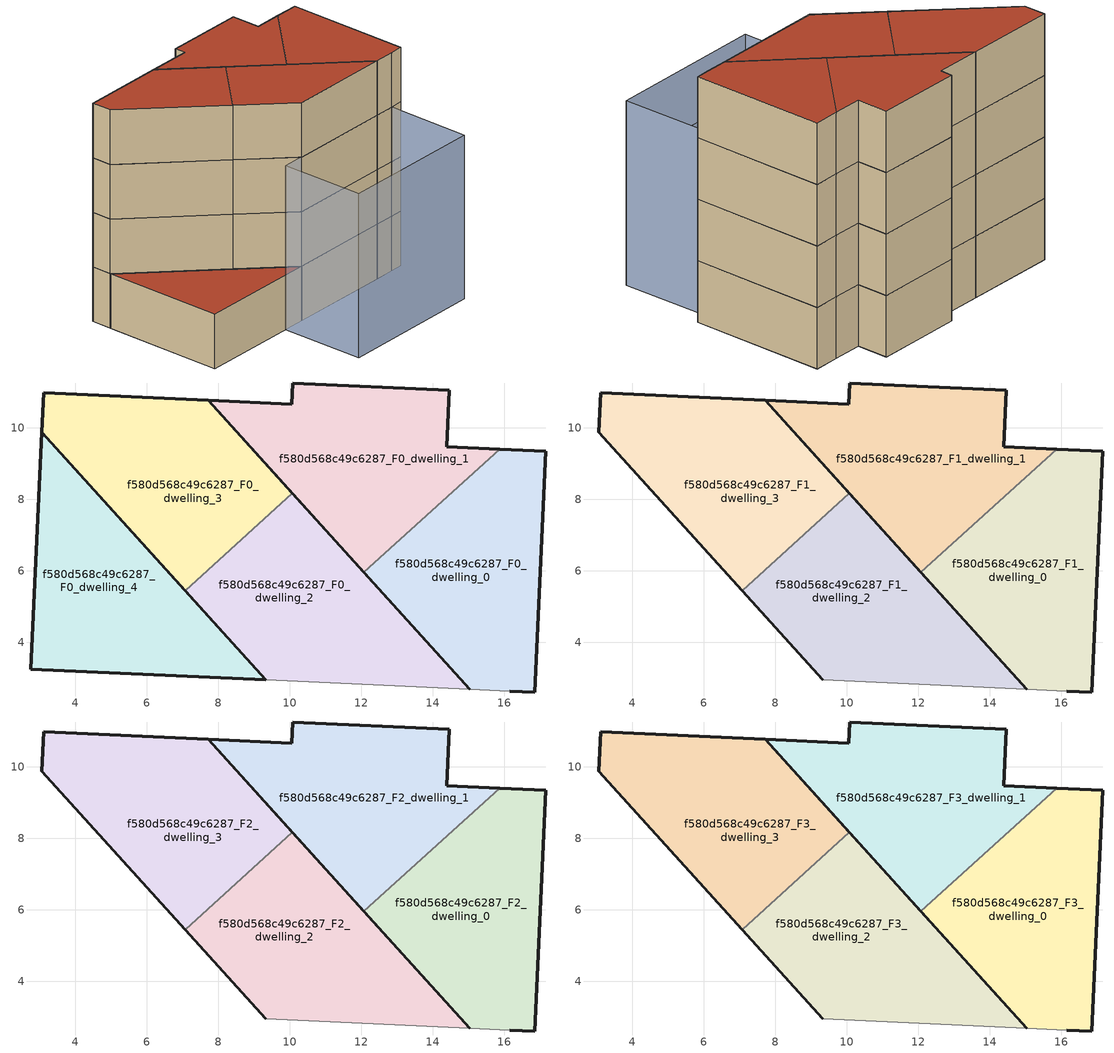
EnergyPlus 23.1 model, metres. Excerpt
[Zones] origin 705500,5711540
f580d568c49c6287_F0_dwelling_0
 floor ground (EU_floor_Construction): 16.86,2.61 17.17,9.35 15.88,9.4 12.08,5.96 15.04,2.69 16.15,2.64 z0
 wall outside (EU_wall_Construction): 15.04,2.69 12.08,5.96 / 15.88,9.4 17.17,9.35 16.86,2.61 16.15,2.64 z0:3
 wall adiabatic (EU_wall_Construction): 16.15,2.64 15.04,2.69 z0:3
 wall to f580d568c49c6287_F0_dwelling_1 (EU_wall_Construction): 12.08,5.96 15.88,9.4 z0:3
f580d568c49c6287_F0_dwelling_1
 floor ground (EU_floor_Construction): 15.88,9.4 14.39,9.47 14.46,11.05 10.09,11.25 10.06,10.66 7.72,10.77 12.08,5.96 z0
 wall outside (EU_wall_Construction): 12.08,5.96 7.72,10.77 10.06,10.66 10.09,11.25 14.46,11.05 14.39,9.47 15.88,9.4 z0:3
f580d568c49c6287_F0_dwelling_2
 floor ground (EU_floor_Construction): 15.04,2.69 10.08,8.17 7.07,5.44 9.33,2.95 z0
 wall outside (EU_wall_Construction): 9.33,2.95 7.07,5.44 / 10.08,8.17 15.04,2.69 z0:3
 wall adiabatic (EU_wall_Construction): 15.04,2.69 9.33,2.95 z0:3
 wall to f580d568c49c6287_F0_dwelling_3 (EU_wall_Construction): 7.07,5.44 10.08,8.17 z0:3
f580d568c49c6287_F0_dwelling_3
 floor ground (EU_floor_Construction): 10.08,8.17 7.72,10.77 3.11,10.98 3.06,9.87 7.07,5.44 z0
 wall outside (EU_wall_Construction): 7.07,5.44 3.06,9.87 3.11,10.98 7.72,10.77 10.08,8.17 z0:3
f580d568c49c6287_F0_dwelling_4
 floor ground (EU_floor_Construction): 9.33,2.95 3.06,9.87 2.76,3.25 z0
 wall outside (EU_wall_Construction): 9.33,2.95 2.76,3.25 3.06,9.87 9.33,2.95 z0:3
 roof outside (EU_roof_Construction): 3.06,9.87 9.33,2.95 2.76,3.25 z3
f580d568c49c6287_F1_dwelling_0
 floor to f580d568c49c6287_F0_dwelling_0 (EU_floor_Construction): 16.86,2.61 17.17,9.35 15.88,9.4 12.08,5.96 15.04,2.69 16.15,2.64 z3
 wall outside (EU_wall_Construction): 15.04,2.69 12.08,5.96 / 15.88,9.4 17.17,9.35 16.86,2.61 16.15,2.64 z3:6
 wall adiabatic (EU_wall_Construction): 16.15,2.64 15.04,2.69 z3:6
 wall to f580d568c49c6287_F1_dwelling_1 (EU_wall_Construction): 12.08,5.96 15.88,9.4 z3:6
f580d568c49c6287_F1_dwelling_1
 floor to f580d568c49c6287_F0_dwelling_1 (EU_floor_Construction): 15.88,9.4 14.39,9.47 14.46,11.05 10.09,11.25 10.05,10.66 7.72,10.77 12.08,5.96 z3
 wall outside (EU_wall_Construction): 12.08,5.96 7.72,10.77 10.06,10.66 10.09,11.25 14.46,11.05 14.39,9.47 15.88,9.4 z3:6
f580d568c49c6287_F1_dwelling_2
 floor to f580d568c49c6287_F0_dwelling_2 (EU_floor_Construction): 15.04,2.69 10.08,8.17 7.07,5.44 9.33,2.95 z3
 wall outside (EU_wall_Construction): 9.33,2.95 7.07,5.44 / 10.08,8.17 15.04,2.69 z3:6
 wall adiabatic (EU_wall_Construction): 15.04,2.69 9.33,2.95 z3:6
 wall to f580d568c49c6287_F1_dwelling_3 (EU_wall_Construction): 7.07,5.44 10.08,8.17 z3:6
f580d568c49c6287_F1_dwelling_3
 floor to f580d568c49c6287_F0_dwelling_3 (EU_floor_Construction): 10.08,8.17 7.72,10.77 3.11,10.98 3.06,9.87 7.07,5.44 z3
 wall outside (EU_wall_Construction): 7.07,5.44 3.06,9.87 3.11,10.98 7.72,10.77 10.08,8.17 z3:6
f580d568c49c6287_F2_dwelling_0
 floor to f580d568c49c6287_F1_dwelling_0 (EU_floor_Construction): 16.86,2.61 17.17,9.35 15.88,9.4 12.08,5.96 15.04,2.69 16.15,2.64 z6
 wall outside (EU_wall_Construction): 15.04,2.69 12.08,5.96 / 15.88,9.4 17.17,9.35 16.86,2.61 16.15,2.64 z6:9
 wall adiabatic (EU_wall_Construction): 16.15,2.64 15.04,2.69 z6:9
 wall to f580d568c49c6287_F2_dwelling_1 (EU_wall_Construction): 12.08,5.96 15.88,9.4 z6:9
f580d568c49c6287_F2_dwelling_1
 floor to f580d568c49c6287_F1_dwelling_1 (EU_floor_Construction): 15.88,9.4 14.39,9.47 14.46,11.05 10.09,11.25 10.05,10.66 7.72,10.77 12.08,5.96 z6
 wall outside (EU_wall_Construction): 12.08,5.96 7.72,10.77 10.06,10.66 10.09,11.25 14.46,11.05 14.39,9.47 15.88,9.4 z6:9
f580d568c49c6287_F2_dwelling_2
 floor to f580d568c49c6287_F1_dwelling_2 (EU_floor_Construction): 15.04,2.69 10.08,8.17 7.07,5.44 9.33,2.95 z6
 wall outside (EU_wall_Construction): 9.33,2.95 7.07,5.44 / 10.08,8.17 15.04,2.69 z6:9
 wall adiabatic (EU_wall_Construction): 15.04,2.69 9.33,2.95 z6:9
 wall to f580d568c49c6287_F2_dwelling_3 (EU_wall_Construction): 7.07,5.44 10.08,8.17 z6:9
f580d568c49c6287_F2_dwelling_3
 floor to f580d568c49c6287_F1_dwelling_3 (EU_floor_Construction): 10.08,8.17 7.72,10.77 3.11,10.98 3.06,9.87 7.07,5.44 z6
 wall outside (EU_wall_Construction): 7.07,5.44 3.06,9.87 3.11,10.98 7.72,10.77 10.08,8.17 z6:9
f580d568c49c6287_F3_dwelling_0
 floor to f580d568c49c6287_F2_dwelling_0 (EU_floor_Construction): 16.86,2.61 17.17,9.35 15.88,9.4 12.08,5.96 15.04,2.69 16.15,2.64 z9
 wall outside (EU_wall_Construction): 15.04,2.69 12.08,5.96 / 15.88,9.4 17.17,9.35 16.86,2.61 16.15,2.64 z9:12
 wall adiabatic (EU_wall_Construction): 16.15,2.64 15.04,2.69 z9:12
 wall to f580d568c49c6287_F3_dwelling_1 (EU_wall_Construction): 12.08,5.96 15.88,9.4 z9:12
 roof outside (EU_roof_Construction): 17.17,9.35 16.86,2.61 16.15,2.64 15.04,2.69 12.08,5.96 15.88,9.4 z12
f580d568c49c6287_F3_dwelling_1
 floor to f580d568c49c6287_F2_dwelling_1 (EU_floor_Construction): 15.88,9.4 14.39,9.47 14.46,11.05 10.09,11.25 10.05,10.66 7.72,10.77 12.08,5.96 z9
 wall outside (EU_wall_Construction): 12.08,5.96 7.72,10.77 10.06,10.66 10.09,11.25 14.46,11.05 14.39,9.47 15.88,9.4 z9:12
 roof outside (EU_roof_Construction): 14.46,11.05 14.39,9.47 15.88,9.4 12.08,5.96 7.72,10.77 10.06,10.66 10.09,11.25 z12
f580d568c49c6287_F3_dwelling_2
 floor to f580d568c49c6287_F2_dwelling_2 (EU_floor_Construction): 15.04,2.69 10.08,8.17 7.07,5.44 9.33,2.95 z9
 wall outside (EU_wall_Construction): 9.33,2.95 7.07,5.44 / 10.08,8.17 15.04,2.69 z9:12
 wall adiabatic (EU_wall_Construction): 15.04,2.69 9.33,2.95 z9:12
 wall to f580d568c49c6287_F3_dwelling_3 (EU_wall_Construction): 7.07,5.44 10.08,8.17 z9:12
 roof outside (EU_roof_Construction): 10.08,8.17 15.04,2.69 9.33,2.95 7.07,5.44 z12
f580d568c49c6287_F3_dwelling_3
 floor to f580d568c49c6287_F2_dwelling_3 (EU_floor_Construction): 10.08,8.17 7.72,10.77 3.11,10.98 3.06,9.87 7.07,5.44 z9
 wall outside (EU_wall_Construction): 7.07,5.44 3.06,9.87 3.11,10.98 7.72,10.77 10.08,8.17 z9:12
 roof outside (EU_roof_Construction): 7.72,10.77 10.08,8.17 7.07,5.44 3.06,9.87 3.11,10.98 z12
shading: 7.95,-1.61 15.96,-1.94 z0:6; 15.96,-1.94 7.95,-1.61 / 7.95,-1.61 8.14,3 / 8.14,3 16.16,2.67 / 16.16,2.67 15.96,-1.94 z0:9
[Building]
EU S2 Campaign: North Axis=0; Terrain=City; Solar Distribution=FullExterior
[Site:Location]
London: Latitude=51.5; Longitude=-0.5; Time Zone=0; Elevation=25
[SizingPeriod:WeatherFileDays]
AnnualSizingPeriod: Begin Month=1; Begin Day of Month=1; End Month=12; End Day of Month=31; Day of Week for Start Day=Monday; Use Weather File Daylight Saving Period=No; Use Weather File Rain and Snow Indicators=No
[MATERIAL]
EU_InternalMass_Material: Roughness=MediumRough; Thickness=0.1; Conductivity=1; Density=1800; Specific Heat=900; Thermal Absorptance=0.9; Solar Absorptance=0.7; Visible Absorptance=0.7
[MATERIAL:NOMASS] Roughness=MediumRough; Thermal Absorptance=0.9; Solar Absorptance=0.7; Visible Absorptance=0.7
Name | Thermal Resistance
EU_wall_NoMass | 1.04674
EU_roof_NoMass | 4.32442
EU_floor_NoMass | 2.04616
[CONSTRUCTION]
EU_wall_Construction: EU_wall_NoMass
EU_roof_Construction: EU_roof_NoMass
EU_floor_Construction: EU_floor_NoMass
EU_InternalMass_Construction: EU_InternalMass_Material
[ZONE] Type=1; Multiplier=1; Ceiling Height=autocalculate; Floor Area=autocalculate; Part of Total Floor Area=Yes
Name | Volume
f580d568c49c6287_F0_dwelling_0 | 65.4448
f580d568c49c6287_F1_dwelling_0; f580d568c49c6287_F2_dwelling_0; f580d568c49c6287_F3_dwelling_0 | 65.4441
f580d568c49c6287_F0_dwelling_1; f580d568c49c6287_F1_dwelling_1; f580d568c49c6287_F2_dwelling_1; f580d568c49c6287_F3_dwelling_1 | 65.447
f580d568c49c6287_F0_dwelling_2 | 65.4485
f580d568c49c6287_F1_dwelling_2; f580d568c49c6287_F2_dwelling_2; f580d568c49c6287_F3_dwelling_2 | 65.4492
f580d568c49c6287_F0_dwelling_3; f580d568c49c6287_F1_dwelling_3; f580d568c49c6287_F2_dwelling_3; f580d568c49c6287_F3_dwelling_3 | 65.4346
f580d568c49c6287_F0_dwelling_4 | 65.4587
[INTERNALMASS] Construction=EU_InternalMass_Construction
Name | Zone or ZoneList | Surface Area
f580d568c49c6287_F0_dwelling_0_EU_InternalMass | f580d568c49c6287_F0_dwelling_0 | 21.8151
f580d568c49c6287_F0_dwelling_1_EU_InternalMass | f580d568c49c6287_F0_dwelling_1 | 21.8159
f580d568c49c6287_F0_dwelling_2_EU_InternalMass | f580d568c49c6287_F0_dwelling_2 | 21.817
f580d568c49c6287_F0_dwelling_3_EU_InternalMass | f580d568c49c6287_F0_dwelling_3 | 21.8098
f580d568c49c6287_F0_dwelling_4_EU_InternalMass | f580d568c49c6287_F0_dwelling_4 | 21.8197
f580d568c49c6287_F1_dwelling_0_EU_InternalMass | f580d568c49c6287_F1_dwelling_0 | 27.2709
f580d568c49c6287_F1_dwelling_1_EU_InternalMass | f580d568c49c6287_F1_dwelling_1 | 27.2671
f580d568c49c6287_F1_dwelling_2_EU_InternalMass | f580d568c49c6287_F1_dwelling_2 | 27.2691
f580d568c49c6287_F1_dwelling_3_EU_InternalMass | f580d568c49c6287_F1_dwelling_3 | 27.2707
f580d568c49c6287_F2_dwelling_0_EU_InternalMass | f580d568c49c6287_F2_dwelling_0 | 27.2709
f580d568c49c6287_F2_dwelling_1_EU_InternalMass | f580d568c49c6287_F2_dwelling_1 | 27.2671
f580d568c49c6287_F2_dwelling_2_EU_InternalMass | f580d568c49c6287_F2_dwelling_2 | 27.2691
f580d568c49c6287_F2_dwelling_3_EU_InternalMass | f580d568c49c6287_F2_dwelling_3 | 27.2707
f580d568c49c6287_F3_dwelling_0_EU_InternalMass | f580d568c49c6287_F3_dwelling_0 | 27.2709
f580d568c49c6287_F3_dwelling_1_EU_InternalMass | f580d568c49c6287_F3_dwelling_1 | 27.2671
f580d568c49c6287_F3_dwelling_2_EU_InternalMass | f580d568c49c6287_F3_dwelling_2 | 27.2691
f580d568c49c6287_F3_dwelling_3_EU_InternalMass | f580d568c49c6287_F3_dwelling_3 | 27.2707
[OTHEREQUIPMENT] Fuel Type=Electricity; Design Level Calculation Method=Watts/Area; Power per Zone Floor Area=1; Fraction Latent=0; Fraction Radiant=0; Fraction Lost=0; Carbon Dioxide Generation Rate=0; EndUse Subcategory=EU_Step8_InternalGains
Name | Zone or ZoneList or Space or SpaceList | Schedule
EU_Step8_InternalGain_f580d568c49c6287_F0_dwelling_0_f000 | f580d568c49c6287_F0_dwelling_0 | EU_Step8_GainSchedule_f580d568c49c6287_F0_dwelling_0_f000
EU_Step8_InternalGain_f580d568c49c6287_F0_dwelling_1_f000 | f580d568c49c6287_F0_dwelling_1 | EU_Step8_GainSchedule_f580d568c49c6287_F0_dwelling_1_f000
EU_Step8_InternalGain_f580d568c49c6287_F0_dwelling_2_f000 | f580d568c49c6287_F0_dwelling_2 | EU_Step8_GainSchedule_f580d568c49c6287_F0_dwelling_2_f000
EU_Step8_InternalGain_f580d568c49c6287_F0_dwelling_3_f000 | f580d568c49c6287_F0_dwelling_3 | EU_Step8_GainSchedule_f580d568c49c6287_F0_dwelling_3_f000
EU_Step8_InternalGain_f580d568c49c6287_F0_dwelling_4_f000 | f580d568c49c6287_F0_dwelling_4 | EU_Step8_GainSchedule_f580d568c49c6287_F0_dwelling_4_f000
EU_Step8_InternalGain_f580d568c49c6287_F1_dwelling_0_f000 | f580d568c49c6287_F1_dwelling_0 | EU_Step8_GainSchedule_f580d568c49c6287_F1_dwelling_0_f000
EU_Step8_InternalGain_f580d568c49c6287_F1_dwelling_1_f000 | f580d568c49c6287_F1_dwelling_1 | EU_Step8_GainSchedule_f580d568c49c6287_F1_dwelling_1_f000
EU_Step8_InternalGain_f580d568c49c6287_F1_dwelling_2_f000 | f580d568c49c6287_F1_dwelling_2 | EU_Step8_GainSchedule_f580d568c49c6287_F1_dwelling_2_f000
EU_Step8_InternalGain_f580d568c49c6287_F1_dwelling_3_f000 | f580d568c49c6287_F1_dwelling_3 | EU_Step8_GainSchedule_f580d568c49c6287_F1_dwelling_3_f000
EU_Step8_InternalGain_f580d568c49c6287_F2_dwelling_0_f000 | f580d568c49c6287_F2_dwelling_0 | EU_Step8_GainSchedule_f580d568c49c6287_F2_dwelling_0_f000
EU_Step8_InternalGain_f580d568c49c6287_F2_dwelling_1_f000 | f580d568c49c6287_F2_dwelling_1 | EU_Step8_GainSchedule_f580d568c49c6287_F2_dwelling_1_f000
EU_Step8_InternalGain_f580d568c49c6287_F2_dwelling_2_f000 | f580d568c49c6287_F2_dwelling_2 | EU_Step8_GainSchedule_f580d568c49c6287_F2_dwelling_2_f000
EU_Step8_InternalGain_f580d568c49c6287_F2_dwelling_3_f000 | f580d568c49c6287_F2_dwelling_3 | EU_Step8_GainSchedule_f580d568c49c6287_F2_dwelling_3_f000
EU_Step8_InternalGain_f580d568c49c6287_F3_dwelling_0_f000 | f580d568c49c6287_F3_dwelling_0 | EU_Step8_GainSchedule_f580d568c49c6287_F3_dwelling_0_f000
EU_Step8_InternalGain_f580d568c49c6287_F3_dwelling_1_f000 | f580d568c49c6287_F3_dwelling_1 | EU_Step8_GainSchedule_f580d568c49c6287_F3_dwelling_1_f000
EU_Step8_InternalGain_f580d568c49c6287_F3_dwelling_2_f000 | f580d568c49c6287_F3_dwelling_2 | EU_Step8_GainSchedule_f580d568c49c6287_F3_dwelling_2_f000
EU_Step8_InternalGain_f580d568c49c6287_F3_dwelling_3_f000 | f580d568c49c6287_F3_dwelling_3 | EU_Step8_GainSchedule_f580d568c49c6287_F3_dwelling_3_f000
[ZONEVENTILATION:DESIGNFLOWRATE] Schedule=EU_AlwaysOn; Design Flow Rate Calculation Method=AirChanges/Hour; Air Changes per Hour=0.488719; Ventilation Type=Natural; Fan Pressure Rise=0; Fan Total Efficiency=1; Constant Term Coefficient=1; Temperature Term Coefficient=0; Velocity Term Coefficient=0; Velocity Squared Term Coefficient=0; Minimum Indoor Temperature=-100; Maximum Indoor Temperature=100; Delta Temperature=-100; Minimum Outdoor Temperature=-100; Maximum Outdoor Temperature=100; Maximum Wind Speed=40
Name | Zone or ZoneList or Space or SpaceList
EU_ConstantAir_f580d568c49c6287_F0_dwelling_0 | f580d568c49c6287_F0_dwelling_0
EU_ConstantAir_f580d568c49c6287_F0_dwelling_1 | f580d568c49c6287_F0_dwelling_1
EU_ConstantAir_f580d568c49c6287_F0_dwelling_2 | f580d568c49c6287_F0_dwelling_2
EU_ConstantAir_f580d568c49c6287_F0_dwelling_3 | f580d568c49c6287_F0_dwelling_3
EU_ConstantAir_f580d568c49c6287_F0_dwelling_4 | f580d568c49c6287_F0_dwelling_4
EU_ConstantAir_f580d568c49c6287_F1_dwelling_0 | f580d568c49c6287_F1_dwelling_0
EU_ConstantAir_f580d568c49c6287_F1_dwelling_1 | f580d568c49c6287_F1_dwelling_1
EU_ConstantAir_f580d568c49c6287_F1_dwelling_2 | f580d568c49c6287_F1_dwelling_2
EU_ConstantAir_f580d568c49c6287_F1_dwelling_3 | f580d568c49c6287_F1_dwelling_3
EU_ConstantAir_f580d568c49c6287_F2_dwelling_0 | f580d568c49c6287_F2_dwelling_0
EU_ConstantAir_f580d568c49c6287_F2_dwelling_1 | f580d568c49c6287_F2_dwelling_1
EU_ConstantAir_f580d568c49c6287_F2_dwelling_2 | f580d568c49c6287_F2_dwelling_2
EU_ConstantAir_f580d568c49c6287_F2_dwelling_3 | f580d568c49c6287_F2_dwelling_3
EU_ConstantAir_f580d568c49c6287_F3_dwelling_0 | f580d568c49c6287_F3_dwelling_0
EU_ConstantAir_f580d568c49c6287_F3_dwelling_1 | f580d568c49c6287_F3_dwelling_1
EU_ConstantAir_f580d568c49c6287_F3_dwelling_2 | f580d568c49c6287_F3_dwelling_2
EU_ConstantAir_f580d568c49c6287_F3_dwelling_3 | f580d568c49c6287_F3_dwelling_3
[HVACTEMPLATE:THERMOSTAT] Constant Heating Setpoint=20; Constant Cooling Setpoint=50
EU_HeatOnly_f580d568c49c6287_F0_dwelling_0; EU_HeatOnly_f580d568c49c6287_F0_dwelling_1; EU_HeatOnly_f580d568c49c6287_F0_dwelling_2; EU_HeatOnly_f580d568c49c6287_F0_dwelling_3; EU_HeatOnly_f580d568c49c6287_F0_dwelling_4; EU_HeatOnly_f580d568c49c6287_F1_dwelling_0; EU_HeatOnly_f580d568c49c6287_F1_dwelling_1; EU_HeatOnly_f580d568c49c6287_F1_dwelling_2; EU_HeatOnly_f580d568c49c6287_F1_dwelling_3; EU_HeatOnly_f580d568c49c6287_F2_dwelling_0; EU_HeatOnly_f580d568c49c6287_F2_dwelling_1; EU_HeatOnly_f580d568c49c6287_F2_dwelling_2; EU_HeatOnly_f580d568c49c6287_F2_dwelling_3; EU_HeatOnly_f580d568c49c6287_F3_dwelling_0; EU_HeatOnly_f580d568c49c6287_F3_dwelling_1; EU_HeatOnly_f580d568c49c6287_F3_dwelling_2; EU_HeatOnly_f580d568c49c6287_F3_dwelling_3
[HVACTEMPLATE:ZONE:IDEALLOADSAIRSYSTEM] System Availability Schedule=EU_AlwaysOn; Maximum Heating Supply Air Temperature=50; Minimum Cooling Supply Air Temperature=13; Maximum Heating Supply Air Humidity Ratio=0.0156; Minimum Cooling Supply Air Humidity Ratio=0.0077; Heating Limit=NoLimit; Cooling Limit=NoLimit; Heating Availability Schedule=EU_AlwaysOn; Cooling Availability Schedule=EU_CoolingOff; Dehumidification Control Type=ConstantSensibleHeatRatio; Cooling Sensible Heat Ratio=0.7; Dehumidification Setpoint=60; Humidification Control Type=None; Humidification Setpoint=30; Outdoor Air Method=None; Outdoor Air Flow Rate per Person=0.00944; Outdoor Air Flow Rate per Zone Floor Area=0; Outdoor Air Flow Rate per Zone=0; Demand Controlled Ventilation Type=None; Outdoor Air Economizer Type=NoEconomizer; Heat Recovery Type=None; Sensible Heat Recovery Effectiveness=0.7; Latent Heat Recovery Effectiveness=0.65
Name | Template Thermostat
f580d568c49c6287_F0_dwelling_0 | EU_HeatOnly_f580d568c49c6287_F0_dwelling_0
f580d568c49c6287_F0_dwelling_1 | EU_HeatOnly_f580d568c49c6287_F0_dwelling_1
f580d568c49c6287_F0_dwelling_2 | EU_HeatOnly_f580d568c49c6287_F0_dwelling_2
f580d568c49c6287_F0_dwelling_3 | EU_HeatOnly_f580d568c49c6287_F0_dwelling_3
f580d568c49c6287_F0_dwelling_4 | EU_HeatOnly_f580d568c49c6287_F0_dwelling_4
f580d568c49c6287_F1_dwelling_0 | EU_HeatOnly_f580d568c49c6287_F1_dwelling_0
f580d568c49c6287_F1_dwelling_1 | EU_HeatOnly_f580d568c49c6287_F1_dwelling_1
f580d568c49c6287_F1_dwelling_2 | EU_HeatOnly_f580d568c49c6287_F1_dwelling_2
f580d568c49c6287_F1_dwelling_3 | EU_HeatOnly_f580d568c49c6287_F1_dwelling_3
f580d568c49c6287_F2_dwelling_0 | EU_HeatOnly_f580d568c49c6287_F2_dwelling_0
f580d568c49c6287_F2_dwelling_1 | EU_HeatOnly_f580d568c49c6287_F2_dwelling_1
f580d568c49c6287_F2_dwelling_2 | EU_HeatOnly_f580d568c49c6287_F2_dwelling_2
f580d568c49c6287_F2_dwelling_3 | EU_HeatOnly_f580d568c49c6287_F2_dwelling_3
f580d568c49c6287_F3_dwelling_0 | EU_HeatOnly_f580d568c49c6287_F3_dwelling_0
f580d568c49c6287_F3_dwelling_1 | EU_HeatOnly_f580d568c49c6287_F3_dwelling_1
f580d568c49c6287_F3_dwelling_2 | EU_HeatOnly_f580d568c49c6287_F3_dwelling_2
f580d568c49c6287_F3_dwelling_3 | EU_HeatOnly_f580d568c49c6287_F3_dwelling_3
[SIZING:ZONE] Zone Cooling Design Supply Air Temperature Input Method=SupplyAirTemperature; Zone Cooling Design Supply Air Temperature=13; Zone Heating Design Supply Air Temperature Input Method=SupplyAirTemperature; Zone Heating Design Supply Air Temperature=50; Zone Cooling Design Supply Air Humidity Ratio=0.008; Zone Heating Design Supply Air Humidity Ratio=0.008; Cooling Design Air Flow Method=DesignDay; Cooling Design Air Flow Rate=0; Cooling Minimum Air Flow per Zone Floor Area=0.000762; Cooling Minimum Air Flow=0; Cooling Minimum Air Flow Fraction=0.2; Heating Design Air Flow Method=DesignDay; Heating Design Air Flow Rate=0; Heating Maximum Air Flow per Zone Floor Area=0.002032; Heating Maximum Air Flow=0.141576; Heating Maximum Air Flow Fraction=0.3; Account for Dedicated Outdoor Air System=No; Dedicated Outdoor Air System Control Strategy=NeutralSupplyAir; Dedicated Outdoor Air Low Setpoint Temperature for Design=autosize; Dedicated Outdoor Air High Setpoint Temperature for Design=autosize; Zone Load Sizing Method=Sensible Load Only No Latent Load; Zone Latent Cooling Design Supply Air Humidity Ratio Input Method=HumidityRatioDifference; Zone Cooling Design Supply Air Humidity Ratio Difference=0.005; Zone Latent Heating Design Supply Air Humidity Ratio Input Method=HumidityRatioDifference; Zone Humidification Design Supply Air Humidity Ratio Difference=0.005
f580d568c49c6287_F0_dwelling_0; f580d568c49c6287_F0_dwelling_1; f580d568c49c6287_F0_dwelling_2; f580d568c49c6287_F0_dwelling_3; f580d568c49c6287_F0_dwelling_4; f580d568c49c6287_F1_dwelling_0; f580d568c49c6287_F1_dwelling_1; f580d568c49c6287_F1_dwelling_2; f580d568c49c6287_F1_dwelling_3; f580d568c49c6287_F2_dwelling_0; f580d568c49c6287_F2_dwelling_1; f580d568c49c6287_F2_dwelling_2; f580d568c49c6287_F2_dwelling_3; f580d568c49c6287_F3_dwelling_0; f580d568c49c6287_F3_dwelling_1; f580d568c49c6287_F3_dwelling_2; f580d568c49c6287_F3_dwelling_3
[SCHEDULE:CONSTANT]
Name | Hourly Value
EU_AlwaysOn | 1
EU_CoolingOff | 0
[SCHEDULE:FILE] Column Number=1; Rows to Skip at Top=0; Number of Hours of Data=8760; Column Separator=Comma; Interpolate to Timestep=No; Minutes per Item=60; Adjust Schedule for Daylight Savings=Yes
Name | File
EU_Step8_GainSchedule_f580d568c49c6287_F0_dwelling_0_f000 | ../../schedules/f580d568c49c6287/f580d568c49c6287_F0_dwelling_0_f000_gain.csv
EU_Step8_GainSchedule_f580d568c49c6287_F0_dwelling_1_f000 | ../../schedules/f580d568c49c6287/f580d568c49c6287_F0_dwelling_1_f000_gain.csv
EU_Step8_GainSchedule_f580d568c49c6287_F0_dwelling_2_f000 | ../../schedules/f580d568c49c6287/f580d568c49c6287_F0_dwelling_2_f000_gain.csv
EU_Step8_GainSchedule_f580d568c49c6287_F0_dwelling_3_f000 | ../../schedules/f580d568c49c6287/f580d568c49c6287_F0_dwelling_3_f000_gain.csv
EU_Step8_GainSchedule_f580d568c49c6287_F0_dwelling_4_f000 | ../../schedules/f580d568c49c6287/f580d568c49c6287_F0_dwelling_4_f000_gain.csv
EU_Step8_GainSchedule_f580d568c49c6287_F1_dwelling_0_f000 | ../../schedules/f580d568c49c6287/f580d568c49c6287_F1_dwelling_0_f000_gain.csv
EU_Step8_GainSchedule_f580d568c49c6287_F1_dwelling_1_f000 | ../../schedules/f580d568c49c6287/f580d568c49c6287_F1_dwelling_1_f000_gain.csv
EU_Step8_GainSchedule_f580d568c49c6287_F1_dwelling_2_f000 | ../../schedules/f580d568c49c6287/f580d568c49c6287_F1_dwelling_2_f000_gain.csv
EU_Step8_GainSchedule_f580d568c49c6287_F1_dwelling_3_f000 | ../../schedules/f580d568c49c6287/f580d568c49c6287_F1_dwelling_3_f000_gain.csv
EU_Step8_GainSchedule_f580d568c49c6287_F2_dwelling_0_f000 | ../../schedules/f580d568c49c6287/f580d568c49c6287_F2_dwelling_0_f000_gain.csv
EU_Step8_GainSchedule_f580d568c49c6287_F2_dwelling_1_f000 | ../../schedules/f580d568c49c6287/f580d568c49c6287_F2_dwelling_1_f000_gain.csv
EU_Step8_GainSchedule_f580d568c49c6287_F2_dwelling_2_f000 | ../../schedules/f580d568c49c6287/f580d568c49c6287_F2_dwelling_2_f000_gain.csv
EU_Step8_GainSchedule_f580d568c49c6287_F2_dwelling_3_f000 | ../../schedules/f580d568c49c6287/f580d568c49c6287_F2_dwelling_3_f000_gain.csv
EU_Step8_GainSchedule_f580d568c49c6287_F3_dwelling_0_f000 | ../../schedules/f580d568c49c6287/f580d568c49c6287_F3_dwelling_0_f000_gain.csv
EU_Step8_GainSchedule_f580d568c49c6287_F3_dwelling_1_f000 | ../../schedules/f580d568c49c6287/f580d568c49c6287_F3_dwelling_1_f000_gain.csv
EU_Step8_GainSchedule_f580d568c49c6287_F3_dwelling_2_f000 | ../../schedules/f580d568c49c6287/f580d568c49c6287_F3_dwelling_2_f000_gain.csv
EU_Step8_GainSchedule_f580d568c49c6287_F3_dwelling_3_f000 | ../../schedules/f580d568c49c6287/f580d568c49c6287_F3_dwelling_3_f000_gain.csv
